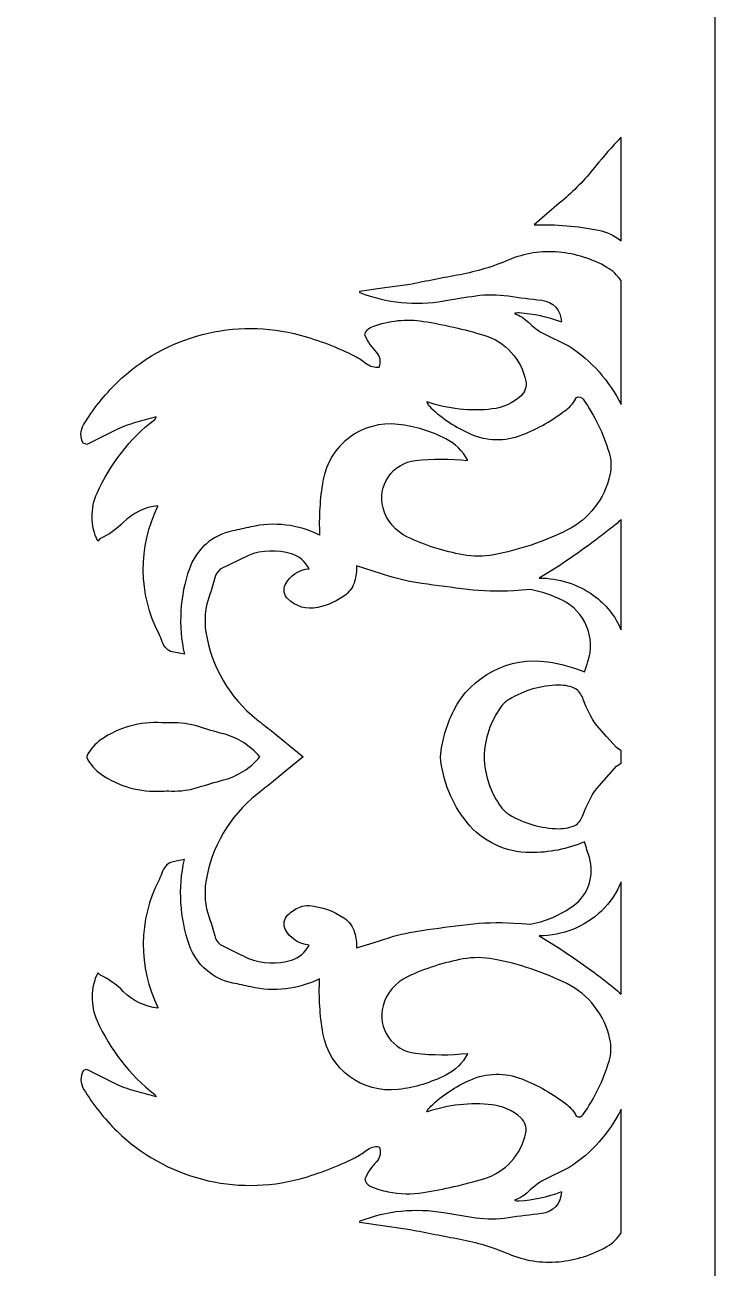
# Model space of a CAD drawing. Header units: centimetres. Extents: x -11.2 to -6.4, y -9 to 9.
# Drawn here: x -8.81 to -6.446, y -1.75 to 2.507 of the extents above; entities that cross this region are included whole.
import ezdxf

# ---------------------------------------------------------------- set-up
doc = ezdxf.new("R2010")
doc.units = ezdxf.units.CM
doc.header["$MEASUREMENT"] = 0
doc.layers.add('layer 1', color=7, linetype='Continuous')

msp = doc.modelspace()

# ---------------------------------------------------------------- linework, layer by layer
at = {"layer": 'layer 1', "color": 250}
for points, knots in [([(-11.17489, 9.00077), (-11.17489, 9.00077), (-6.44602, 9.00077), (-6.44602, 9.00077), (-6.44602, 9.00077), (-6.44602, 9.00077), (-6.44602, -9.00021), (-6.44602, -9.00021), (-6.44602, -9.00021), (-6.44602, -9.00021), (-11.17489, -9.00021), (-11.17489, -9.00021), (-11.17489, -9.00021), (-11.17489, -9.00021), (-11.17489, 9.00077), (-11.17489, 9.00077)], [0, 0, 0, 0, 0.2, 0.2, 0.2, 0.2, 0.4, 0.4, 0.4, 0.4, 0.6, 0.6, 0.6, 0.6, 1, 1, 1, 1]), ([(-6.76842, 2.12296), (-6.76842, 2.12296), (-6.76842, 1.76763), (-6.76842, 1.76763), (-6.76842, 1.76763), (-6.79037, 1.78624), (-6.81687, 1.79902), (-6.84557, 1.80448), (-6.84557, 1.80448), (-6.91801, 1.81827), (-6.99169, 1.8244), (-7.06543, 1.82277), (-7.06543, 1.82277), (-7.06543, 1.82277), (-7.02288, 1.85963), (-7.02288, 1.85963), (-7.02288, 1.85963), (-7.02288, 1.85963), (-6.98034, 1.89649), (-6.98034, 1.89649), (-6.98034, 1.89649), (-6.93789, 1.93071), (-6.89922, 1.96936), (-6.86501, 2.01182), (-6.86501, 2.01182), (-6.83811, 2.0452), (-6.81001, 2.07759), (-6.78075, 2.10892), (-6.78075, 2.10892), (-6.77649, 2.11348), (-6.77239, 2.11817), (-6.76842, 2.12296)], [0, 0, 0, 0, 0.1111111, 0.1111111, 0.1111111, 0.1111111, 0.2222222, 0.2222222, 0.2222222, 0.2222222, 0.3333333, 0.3333333, 0.3333333, 0.3333333, 0.4444444, 0.4444444, 0.4444444, 0.4444444, 0.5555556, 0.5555556, 0.5555556, 0.5555556, 0.6666667, 0.6666667, 0.6666667, 0.6666667, 0.7777778, 0.7777778, 0.7777778, 0.7777778, 1, 1, 1, 1]), ([(-6.76842, 1.63027), (-6.76842, 1.63027), (-6.76842, 1.20696), (-6.76842, 1.20696), (-6.76842, 1.20696), (-6.80832, 1.288), (-6.86957, 1.35724), (-6.94631, 1.40684), (-6.94631, 1.40684), (-6.94631, 1.40684), (-7.03894, 1.45222), (-7.03894, 1.45222), (-7.03894, 1.45222), (-7.05549, 1.46223), (-7.07074, 1.47423), (-7.08435, 1.48795), (-7.08435, 1.48795), (-7.09811, 1.50182), (-7.11494, 1.51224), (-7.13348, 1.51838), (-7.13348, 1.51838), (-7.1282, 1.52026), (-7.1226, 1.52104), (-7.11701, 1.52066), (-7.11701, 1.52066), (-7.06833, 1.51748), (-7.02036, 1.50715), (-6.97467, 1.49003), (-6.97467, 1.49003), (-6.97467, 1.49003), (-6.97372, 1.49003), (-6.97372, 1.49003), (-6.97372, 1.49003), (-6.97372, 1.49003), (-6.97277, 1.49003), (-6.97277, 1.49003), (-6.97277, 1.49003), (-6.97289, 1.52831), (-7.0018, 1.56034), (-7.03988, 1.56427), (-7.03988, 1.56427), (-7.07812, 1.56824), (-7.11627, 1.57311), (-7.15428, 1.57888), (-7.15428, 1.57888), (-7.19115, 1.58449), (-7.22865, 1.58466), (-7.26557, 1.5794), (-7.26557, 1.5794), (-7.3023, 1.57417), (-7.33894, 1.56832), (-7.37548, 1.56187), (-7.37548, 1.56187), (-7.47206, 1.54515), (-7.57141, 1.55496), (-7.66285, 1.59022), (-7.66285, 1.59022), (-7.66285, 1.59022), (-7.6638, 1.59212), (-7.6638, 1.59212), (-7.6638, 1.59212), (-7.6638, 1.59212), (-7.66475, 1.59401), (-7.66475, 1.59401), (-7.66475, 1.59401), (-7.66475, 1.59401), (-7.57778, 1.6063), (-7.57778, 1.6063), (-7.57778, 1.6063), (-7.57778, 1.6063), (-7.49081, 1.61859), (-7.49081, 1.61859), (-7.49081, 1.61859), (-7.4339, 1.62993), (-7.37692, 1.64098), (-7.31988, 1.65176), (-7.31988, 1.65176), (-7.26268, 1.66258), (-7.20683, 1.6795), (-7.15324, 1.70225), (-7.15324, 1.70225), (-7.09923, 1.72518), (-7.04034, 1.73437), (-6.9819, 1.72902), (-6.9819, 1.72902), (-6.92368, 1.7237), (-6.86727, 1.7059), (-6.81652, 1.67686), (-6.81652, 1.67686), (-6.79658, 1.66546), (-6.78017, 1.64935), (-6.76842, 1.63027)], [0, 0, 0, 0, 0.0416667, 0.0416667, 0.0416667, 0.0416667, 0.0833333, 0.0833333, 0.0833333, 0.0833333, 0.125, 0.125, 0.125, 0.125, 0.1666667, 0.1666667, 0.1666667, 0.1666667, 0.2083333, 0.2083333, 0.2083333, 0.2083333, 0.25, 0.25, 0.25, 0.25, 0.2916667, 0.2916667, 0.2916667, 0.2916667, 0.3333333, 0.3333333, 0.3333333, 0.3333333, 0.375, 0.375, 0.375, 0.375, 0.4166667, 0.4166667, 0.4166667, 0.4166667, 0.4583333, 0.4583333, 0.4583333, 0.4583333, 0.5, 0.5, 0.5, 0.5, 0.5416667, 0.5416667, 0.5416667, 0.5416667, 0.5833333, 0.5833333, 0.5833333, 0.5833333, 0.625, 0.625, 0.625, 0.625, 0.6666667, 0.6666667, 0.6666667, 0.6666667, 0.7083333, 0.7083333, 0.7083333, 0.7083333, 0.75, 0.75, 0.75, 0.75, 0.7916667, 0.7916667, 0.7916667, 0.7916667, 0.8333333, 0.8333333, 0.8333333, 0.8333333, 0.875, 0.875, 0.875, 0.875, 0.9166667, 0.9166667, 0.9166667, 0.9166667, 1, 1, 1, 1]), ([(-8.26406, 0.35191), (-8.28572, 0.44924), (-8.27982, 0.55072), (-8.24706, 0.64489), (-8.24706, 0.64489), (-8.22395, 0.7113), (-8.16743, 0.7606), (-8.0985, 0.77453), (-8.0985, 0.77453), (-8.07784, 0.7787), (-8.05725, 0.78315), (-8.03671, 0.78788), (-8.03671, 0.78788), (-7.95729, 0.80618), (-7.87392, 0.79641), (-7.80086, 0.76027), (-7.80086, 0.76027), (-7.80382, 0.82246), (-7.80002, 0.88477), (-7.78955, 0.94614), (-7.78955, 0.94614), (-7.76866, 1.06894), (-7.65489, 1.15377), (-7.5312, 1.13908), (-7.5312, 1.13908), (-7.47435, 1.13228), (-7.41913, 1.11557), (-7.36806, 1.0897), (-7.36806, 1.0897), (-7.33659, 1.07377), (-7.31079, 1.04851), (-7.29418, 1.01739), (-7.29418, 1.01739), (-7.29418, 1.01739), (-7.29418, 1.01644), (-7.29418, 1.01644), (-7.29418, 1.01644), (-7.29418, 1.01644), (-7.29418, 1.01551), (-7.29418, 1.01551), (-7.29418, 1.01551), (-7.35349, 1.02187), (-7.41331, 1.02178), (-7.4726, 1.01527), (-7.4726, 1.01527), (-7.51019, 1.01111), (-7.54409, 0.99072), (-7.56539, 0.95947), (-7.56539, 0.95947), (-7.58668, 0.92822), (-7.59333, 0.88943), (-7.58345, 0.85292), (-7.58345, 0.85292), (-7.57159, 0.80893), (-7.54101, 0.7724), (-7.49978, 0.75301), (-7.49978, 0.75301), (-7.43921, 0.72451), (-7.37519, 0.70408), (-7.30931, 0.69222), (-7.30931, 0.69222), (-7.27456, 0.68597), (-7.23897, 0.68612), (-7.20427, 0.69268), (-7.20427, 0.69268), (-7.11755, 0.70907), (-7.0335, 0.73728), (-6.95444, 0.77653), (-6.95444, 0.77653), (-6.87883, 0.81408), (-6.82438, 0.88386), (-6.8064, 0.96635), (-6.8064, 0.96635), (-6.80092, 0.99153), (-6.80191, 1.01768), (-6.80929, 1.04238), (-6.80929, 1.04238), (-6.82883, 1.1077), (-6.85881, 1.16942), (-6.89809, 1.22515), (-6.89809, 1.22515), (-6.90342, 1.23271), (-6.91348, 1.23521), (-6.92174, 1.23102), (-6.92174, 1.23102), (-6.92918, 1.21515), (-6.9403, 1.20128), (-6.95416, 1.19054), (-6.95416, 1.19054), (-7.00114, 1.1542), (-7.05303, 1.12467), (-7.10828, 1.10285), (-7.10828, 1.10285), (-7.16547, 1.08025), (-7.22941, 1.08168), (-7.28555, 1.10678), (-7.28555, 1.10678), (-7.33484, 1.12881), (-7.3801, 1.15891), (-7.41949, 1.19582), (-7.41949, 1.19582), (-7.42559, 1.20153), (-7.43054, 1.20834), (-7.43409, 1.2159), (-7.43409, 1.2159), (-7.43409, 1.2159), (-7.43314, 1.2159), (-7.43314, 1.2159), (-7.43314, 1.2159), (-7.43314, 1.2159), (-7.43219, 1.2159), (-7.43219, 1.2159), (-7.43219, 1.2159), (-7.3606, 1.19139), (-7.28446, 1.18315), (-7.20929, 1.1918), (-7.20929, 1.1918), (-7.17289, 1.19599), (-7.13872, 1.21145), (-7.11157, 1.23604), (-7.11157, 1.23604), (-7.0973, 1.24896), (-7.09088, 1.26841), (-7.09467, 1.28729), (-7.09467, 1.28729), (-7.10971, 1.36221), (-7.16475, 1.4227), (-7.23796, 1.44461), (-7.23796, 1.44461), (-7.306, 1.46499), (-7.3753, 1.4808), (-7.44543, 1.49193), (-7.44543, 1.49193), (-7.50376, 1.50117), (-7.56346, 1.49513), (-7.61875, 1.47438), (-7.61875, 1.47438), (-7.62572, 1.47176), (-7.63206, 1.46769), (-7.63733, 1.46243), (-7.63733, 1.46243), (-7.64214, 1.45767), (-7.64513, 1.45138), (-7.64583, 1.44465), (-7.64583, 1.44465), (-7.63579, 1.42326), (-7.62234, 1.40364), (-7.60602, 1.38653), (-7.60602, 1.38653), (-7.59289, 1.37278), (-7.58922, 1.3525), (-7.59668, 1.335), (-7.59668, 1.335), (-7.61257, 1.33326), (-7.62853, 1.33786), (-7.64105, 1.34779), (-7.64105, 1.34779), (-7.65315, 1.35737), (-7.66614, 1.36575), (-7.67986, 1.37281), (-7.67986, 1.37281), (-7.73968, 1.40301), (-7.80238, 1.42707), (-7.86703, 1.44465), (-7.86703, 1.44465), (-8.09038, 1.50532), (-8.32898, 1.4436), (-8.49472, 1.28207), (-8.49472, 1.28207), (-8.53879, 1.23906), (-8.57722, 1.19064), (-8.60906, 1.13793), (-8.60906, 1.13793), (-8.62086, 1.11838), (-8.62125, 1.09401), (-8.61005, 1.07411), (-8.61005, 1.07411), (-8.61005, 1.07411), (-8.60437, 1.07222), (-8.60437, 1.07222), (-8.60437, 1.07222), (-8.60437, 1.07222), (-8.59871, 1.07033), (-8.59871, 1.07033), (-8.59871, 1.07033), (-8.59871, 1.07033), (-8.49284, 1.12326), (-8.49284, 1.12326), (-8.49284, 1.12326), (-8.47163, 1.13261), (-8.44974, 1.1403), (-8.42735, 1.14626), (-8.42735, 1.14626), (-8.405, 1.15221), (-8.38271, 1.1584), (-8.36049, 1.16485), (-8.36049, 1.16485), (-8.36049, 1.16485), (-8.36426, 1.1573), (-8.36426, 1.1573), (-8.36426, 1.1573), (-8.3648, 1.15704), (-8.36531, 1.15672), (-8.36579, 1.15634), (-8.36579, 1.15634), (-8.4511, 1.08945), (-8.51882, 1.00283), (-8.56314, 0.90388), (-8.56314, 0.90388), (-8.58664, 0.85141), (-8.58583, 0.7913), (-8.56089, 0.73949), (-8.56089, 0.73949), (-8.56089, 0.73949), (-8.55333, 0.74705), (-8.55333, 0.74705), (-8.55333, 0.74705), (-8.52355, 0.76095), (-8.49646, 0.77999), (-8.47329, 0.80329), (-8.47329, 0.80329), (-8.44148, 0.83529), (-8.39966, 0.85547), (-8.35481, 0.86048), (-8.35481, 0.86048), (-8.35481, 0.86048), (-8.35481, 0.85953), (-8.35481, 0.85953), (-8.35481, 0.85953), (-8.35481, 0.85953), (-8.35481, 0.85858), (-8.35481, 0.85858), (-8.35481, 0.85858), (-8.42302, 0.72026), (-8.42158, 0.55791), (-8.35079, 0.42089), (-8.35079, 0.42089), (-8.34644, 0.41246), (-8.34274, 0.40371), (-8.33974, 0.39472), (-8.33974, 0.39472), (-8.33492, 0.38035), (-8.32475, 0.3684), (-8.31133, 0.36137), (-8.31133, 0.36137), (-8.31133, 0.36137), (-8.26406, 0.35191), (-8.26406, 0.35191), (-8.26406, 0.35191), (-8.26406, 0.35191), (-8.26406, 0.35191), (-8.26406, 0.35191)], [0, 0, 0, 0, 0.015625, 0.015625, 0.015625, 0.015625, 0.03125, 0.03125, 0.03125, 0.03125, 0.046875, 0.046875, 0.046875, 0.046875, 0.0625, 0.0625, 0.0625, 0.0625, 0.078125, 0.078125, 0.078125, 0.078125, 0.09375, 0.09375, 0.09375, 0.09375, 0.109375, 0.109375, 0.109375, 0.109375, 0.125, 0.125, 0.125, 0.125, 0.140625, 0.140625, 0.140625, 0.140625, 0.15625, 0.15625, 0.15625, 0.15625, 0.171875, 0.171875, 0.171875, 0.171875, 0.1875, 0.1875, 0.1875, 0.1875, 0.203125, 0.203125, 0.203125, 0.203125, 0.21875, 0.21875, 0.21875, 0.21875, 0.234375, 0.234375, 0.234375, 0.234375, 0.25, 0.25, 0.25, 0.25, 0.265625, 0.265625, 0.265625, 0.265625, 0.28125, 0.28125, 0.28125, 0.28125, 0.296875, 0.296875, 0.296875, 0.296875, 0.3125, 0.3125, 0.3125, 0.3125, 0.328125, 0.328125, 0.328125, 0.328125, 0.34375, 0.34375, 0.34375, 0.34375, 0.359375, 0.359375, 0.359375, 0.359375, 0.375, 0.375, 0.375, 0.375, 0.390625, 0.390625, 0.390625, 0.390625, 0.40625, 0.40625, 0.40625, 0.40625, 0.421875, 0.421875, 0.421875, 0.421875, 0.4375, 0.4375, 0.4375, 0.4375, 0.453125, 0.453125, 0.453125, 0.453125, 0.46875, 0.46875, 0.46875, 0.46875, 0.484375, 0.484375, 0.484375, 0.484375, 0.5, 0.5, 0.5, 0.5, 0.515625, 0.515625, 0.515625, 0.515625, 0.53125, 0.53125, 0.53125, 0.53125, 0.546875, 0.546875, 0.546875, 0.546875, 0.5625, 0.5625, 0.5625, 0.5625, 0.578125, 0.578125, 0.578125, 0.578125, 0.59375, 0.59375, 0.59375, 0.59375, 0.609375, 0.609375, 0.609375, 0.609375, 0.625, 0.625, 0.625, 0.625, 0.640625, 0.640625, 0.640625, 0.640625, 0.65625, 0.65625, 0.65625, 0.65625, 0.671875, 0.671875, 0.671875, 0.671875, 0.6875, 0.6875, 0.6875, 0.6875, 0.703125, 0.703125, 0.703125, 0.703125, 0.71875, 0.71875, 0.71875, 0.71875, 0.734375, 0.734375, 0.734375, 0.734375, 0.75, 0.75, 0.75, 0.75, 0.765625, 0.765625, 0.765625, 0.765625, 0.78125, 0.78125, 0.78125, 0.78125, 0.796875, 0.796875, 0.796875, 0.796875, 0.8125, 0.8125, 0.8125, 0.8125, 0.828125, 0.828125, 0.828125, 0.828125, 0.84375, 0.84375, 0.84375, 0.84375, 0.859375, 0.859375, 0.859375, 0.859375, 0.875, 0.875, 0.875, 0.875, 0.890625, 0.890625, 0.890625, 0.890625, 0.90625, 0.90625, 0.90625, 0.90625, 0.921875, 0.921875, 0.921875, 0.921875, 0.9375, 0.9375, 0.9375, 0.9375, 0.953125, 0.953125, 0.953125, 0.953125, 0.96875, 0.96875, 0.96875, 0.96875, 1, 1, 1, 1]), ([(-6.76842, 0.81281), (-6.76842, 0.81281), (-6.76842, 0.4351), (-6.76842, 0.4351), (-6.76842, 0.4351), (-6.78761, 0.48188), (-6.81976, 0.5232), (-6.86244, 0.55355), (-6.86244, 0.55355), (-6.91676, 0.59219), (-6.98175, 0.61291), (-7.04841, 0.61282), (-7.04841, 0.61282), (-7.04841, 0.61282), (-6.97845, 0.6563), (-6.97845, 0.6563), (-6.97845, 0.6563), (-6.91189, 0.70046), (-6.84738, 0.74761), (-6.78511, 0.79763), (-6.78511, 0.79763), (-6.77921, 0.80237), (-6.77365, 0.80746), (-6.76842, 0.81281)], [0, 0, 0, 0, 0.1428571, 0.1428571, 0.1428571, 0.1428571, 0.2857143, 0.2857143, 0.2857143, 0.2857143, 0.4285714, 0.4285714, 0.4285714, 0.4285714, 0.5714286, 0.5714286, 0.5714286, 0.5714286, 0.7142857, 0.7142857, 0.7142857, 0.7142857, 1, 1, 1, 1]), ([(-7.38682, 0.00028), (-7.37972, -0.0816), (-7.34832, -0.15942), (-7.29659, -0.22327), (-7.29659, -0.22327), (-7.24341, -0.28888), (-7.16368, -0.32715), (-7.07923, -0.32753), (-7.07923, -0.32753), (-7.01544, -0.32783), (-6.95227, -0.31536), (-6.89337, -0.29087), (-6.89337, -0.29087), (-6.8877, -0.30861), (-6.88215, -0.32641), (-6.87672, -0.34424), (-6.87672, -0.34424), (-6.85797, -0.40569), (-6.88048, -0.47231), (-6.93261, -0.50988), (-6.93261, -0.50988), (-6.97611, -0.5412), (-7.02599, -0.56261), (-7.07865, -0.57257), (-7.07865, -0.57257), (-7.07865, -0.57257), (-7.10796, -0.57067), (-7.10796, -0.57067), (-7.10796, -0.57067), (-7.10796, -0.57067), (-7.13726, -0.56879), (-7.13726, -0.56879), (-7.13726, -0.56879), (-7.18976, -0.56545), (-7.24244, -0.56695), (-7.29466, -0.57328), (-7.29466, -0.57328), (-7.34677, -0.57959), (-7.39881, -0.58645), (-7.45077, -0.59386), (-7.45077, -0.59386), (-7.48798, -0.59916), (-7.52474, -0.60721), (-7.56075, -0.61794), (-7.56075, -0.61794), (-7.56075, -0.61794), (-7.61748, -0.6359), (-7.61748, -0.6359), (-7.61748, -0.6359), (-7.61748, -0.6359), (-7.6742, -0.65386), (-7.6742, -0.65386), (-7.6742, -0.65386), (-7.6739, -0.63599), (-7.67616, -0.61816), (-7.68091, -0.60093), (-7.68091, -0.60093), (-7.68659, -0.58029), (-7.69958, -0.56242), (-7.71749, -0.55066), (-7.71749, -0.55066), (-7.75296, -0.52734), (-7.79358, -0.51307), (-7.83584, -0.50909), (-7.83584, -0.50909), (-7.84711, -0.50802), (-7.85845, -0.5097), (-7.86893, -0.51395), (-7.86893, -0.51395), (-7.88425, -0.52018), (-7.89821, -0.52931), (-7.91005, -0.54085), (-7.91005, -0.54085), (-7.92301, -0.5535), (-7.92635, -0.57305), (-7.91829, -0.58927), (-7.91829, -0.58927), (-7.90268, -0.6207), (-7.87176, -0.64163), (-7.83679, -0.64441), (-7.83679, -0.64441), (-7.84906, -0.66888), (-7.87085, -0.68726), (-7.89703, -0.69525), (-7.89703, -0.69525), (-7.94548, -0.71001), (-7.99752, -0.70808), (-8.04476, -0.68978), (-8.04476, -0.68978), (-8.04476, -0.68978), (-8.09297, -0.66614), (-8.09297, -0.66614), (-8.09297, -0.66614), (-8.09297, -0.66614), (-8.14118, -0.64251), (-8.14118, -0.64251), (-8.14118, -0.64251), (-8.15062, -0.63495), (-8.15732, -0.62451), (-8.16026, -0.61277), (-8.16026, -0.61277), (-8.16564, -0.59137), (-8.17198, -0.57021), (-8.17928, -0.54938), (-8.17928, -0.54938), (-8.19304, -0.51014), (-8.19683, -0.46806), (-8.19033, -0.42699), (-8.19033, -0.42699), (-8.17168, -0.30918), (-8.1095, -0.20259), (-8.01618, -0.12832), (-8.01618, -0.12832), (-7.99935, -0.11492), (-7.98241, -0.10168), (-7.96535, -0.08858), (-7.96535, -0.08858), (-7.96535, -0.08858), (-7.91146, -0.04416), (-7.91146, -0.04416), (-7.91146, -0.04416), (-7.91146, -0.04416), (-7.85758, 0.00028), (-7.85758, 0.00028), (-7.85758, 0.00028), (-7.85758, 0.00028), (-7.96535, 0.08913), (-7.96535, 0.08913), (-7.96535, 0.08913), (-7.98241, 0.10222), (-7.99935, 0.11547), (-8.01618, 0.12886), (-8.01618, 0.12886), (-8.10951, 0.20312), (-8.17166, 0.30973), (-8.19033, 0.42754), (-8.19033, 0.42754), (-8.19684, 0.46862), (-8.19304, 0.51068), (-8.17928, 0.54992), (-8.17928, 0.54992), (-8.17198, 0.57076), (-8.16564, 0.59192), (-8.16026, 0.61334), (-8.16026, 0.61334), (-8.15732, 0.62506), (-8.15062, 0.63551), (-8.14118, 0.64307), (-8.14118, 0.64307), (-8.14118, 0.64307), (-8.04476, 0.69032), (-8.04476, 0.69032), (-8.04476, 0.69032), (-7.99752, 0.70863), (-7.94548, 0.71056), (-7.89704, 0.69579), (-7.89704, 0.69579), (-7.87085, 0.68782), (-7.84906, 0.66943), (-7.83679, 0.64495), (-7.83679, 0.64495), (-7.87176, 0.64215), (-7.90269, 0.62125), (-7.91829, 0.58983), (-7.91829, 0.58983), (-7.92635, 0.57359), (-7.92302, 0.55404), (-7.91005, 0.54139), (-7.91005, 0.54139), (-7.8829, 0.51494), (-7.84436, 0.5038), (-7.80729, 0.5117), (-7.80729, 0.5117), (-7.77197, 0.51923), (-7.73885, 0.53474), (-7.71044, 0.55706), (-7.71044, 0.55706), (-7.69611, 0.56833), (-7.68575, 0.58389), (-7.68091, 0.60149), (-7.68091, 0.60149), (-7.67616, 0.61872), (-7.6739, 0.63653), (-7.6742, 0.6544), (-7.6742, 0.6544), (-7.6742, 0.6544), (-7.61748, 0.63644), (-7.61748, 0.63644), (-7.61748, 0.63644), (-7.61748, 0.63644), (-7.56075, 0.61849), (-7.56075, 0.61849), (-7.56075, 0.61849), (-7.52473, 0.60776), (-7.48798, 0.59971), (-7.45077, 0.59441), (-7.45077, 0.59441), (-7.39881, 0.587), (-7.34677, 0.58014), (-7.29466, 0.57383), (-7.29466, 0.57383), (-7.24244, 0.5675), (-7.18976, 0.566), (-7.13726, 0.56933), (-7.13726, 0.56933), (-7.13726, 0.56933), (-7.10796, 0.57122), (-7.10796, 0.57122), (-7.10796, 0.57122), (-7.10796, 0.57122), (-7.07865, 0.57311), (-7.07865, 0.57311), (-7.07865, 0.57311), (-7.04083, 0.56596), (-7.00414, 0.55376), (-6.96957, 0.53684), (-6.96957, 0.53684), (-6.89184, 0.49886), (-6.85432, 0.40903), (-6.88174, 0.32698), (-6.88174, 0.32698), (-6.8857, 0.31516), (-6.88957, 0.30331), (-6.89337, 0.29143), (-6.89337, 0.29143), (-6.93371, 0.3082), (-6.97598, 0.31986), (-7.01922, 0.32613), (-7.01922, 0.32613), (-7.15139, 0.34527), (-7.28095, 0.27818), (-7.34143, 0.15911), (-7.34143, 0.15911), (-7.36662, 0.10956), (-7.38202, 0.05565), (-7.38682, 0.00028), (-7.38682, 0.00028), (-7.38682, 0.00028), (-7.38682, 0.00028), (-7.38682, 0.00028)], [0, 0, 0, 0, 0.0163934, 0.0163934, 0.0163934, 0.0163934, 0.0327869, 0.0327869, 0.0327869, 0.0327869, 0.0491803, 0.0491803, 0.0491803, 0.0491803, 0.0655738, 0.0655738, 0.0655738, 0.0655738, 0.0819672, 0.0819672, 0.0819672, 0.0819672, 0.0983607, 0.0983607, 0.0983607, 0.0983607, 0.1147541, 0.1147541, 0.1147541, 0.1147541, 0.1311475, 0.1311475, 0.1311475, 0.1311475, 0.147541, 0.147541, 0.147541, 0.147541, 0.1639344, 0.1639344, 0.1639344, 0.1639344, 0.1803279, 0.1803279, 0.1803279, 0.1803279, 0.1967213, 0.1967213, 0.1967213, 0.1967213, 0.2131148, 0.2131148, 0.2131148, 0.2131148, 0.2295082, 0.2295082, 0.2295082, 0.2295082, 0.2459016, 0.2459016, 0.2459016, 0.2459016, 0.2622951, 0.2622951, 0.2622951, 0.2622951, 0.2786885, 0.2786885, 0.2786885, 0.2786885, 0.295082, 0.295082, 0.295082, 0.295082, 0.3114754, 0.3114754, 0.3114754, 0.3114754, 0.3278689, 0.3278689, 0.3278689, 0.3278689, 0.3442623, 0.3442623, 0.3442623, 0.3442623, 0.3606557, 0.3606557, 0.3606557, 0.3606557, 0.3770492, 0.3770492, 0.3770492, 0.3770492, 0.3934426, 0.3934426, 0.3934426, 0.3934426, 0.4098361, 0.4098361, 0.4098361, 0.4098361, 0.4262295, 0.4262295, 0.4262295, 0.4262295, 0.442623, 0.442623, 0.442623, 0.442623, 0.4590164, 0.4590164, 0.4590164, 0.4590164, 0.4754098, 0.4754098, 0.4754098, 0.4754098, 0.4918033, 0.4918033, 0.4918033, 0.4918033, 0.5081967, 0.5081967, 0.5081967, 0.5081967, 0.5245902, 0.5245902, 0.5245902, 0.5245902, 0.5409836, 0.5409836, 0.5409836, 0.5409836, 0.557377, 0.557377, 0.557377, 0.557377, 0.5737705, 0.5737705, 0.5737705, 0.5737705, 0.5901639, 0.5901639, 0.5901639, 0.5901639, 0.6065574, 0.6065574, 0.6065574, 0.6065574, 0.6229508, 0.6229508, 0.6229508, 0.6229508, 0.6393443, 0.6393443, 0.6393443, 0.6393443, 0.6557377, 0.6557377, 0.6557377, 0.6557377, 0.6721311, 0.6721311, 0.6721311, 0.6721311, 0.6885246, 0.6885246, 0.6885246, 0.6885246, 0.704918, 0.704918, 0.704918, 0.704918, 0.7213115, 0.7213115, 0.7213115, 0.7213115, 0.7377049, 0.7377049, 0.7377049, 0.7377049, 0.7540984, 0.7540984, 0.7540984, 0.7540984, 0.7704918, 0.7704918, 0.7704918, 0.7704918, 0.7868852, 0.7868852, 0.7868852, 0.7868852, 0.8032787, 0.8032787, 0.8032787, 0.8032787, 0.8196721, 0.8196721, 0.8196721, 0.8196721, 0.8360656, 0.8360656, 0.8360656, 0.8360656, 0.852459, 0.852459, 0.852459, 0.852459, 0.8688525, 0.8688525, 0.8688525, 0.8688525, 0.8852459, 0.8852459, 0.8852459, 0.8852459, 0.9016393, 0.9016393, 0.9016393, 0.9016393, 0.9180328, 0.9180328, 0.9180328, 0.9180328, 0.9344262, 0.9344262, 0.9344262, 0.9344262, 0.9508197, 0.9508197, 0.9508197, 0.9508197, 0.9672131, 0.9672131, 0.9672131, 0.9672131, 1, 1, 1, 1]), ([(-6.76842, 0.0211), (-6.76842, 0.0211), (-6.76842, -0.02055), (-6.76842, -0.02055), (-6.76842, -0.02055), (-6.76842, -0.02055), (-6.78372, -0.03187), (-6.78372, -0.03187), (-6.78372, -0.03187), (-6.78372, -0.03187), (-6.85178, -0.10749), (-6.85178, -0.10749), (-6.85178, -0.10749), (-6.87138, -0.1351), (-6.88692, -0.16537), (-6.89795, -0.19739), (-6.89795, -0.19739), (-6.90261, -0.21093), (-6.91083, -0.22297), (-6.92174, -0.23225), (-6.92174, -0.23225), (-6.94051, -0.24128), (-6.96112, -0.24582), (-6.98196, -0.24552), (-6.98196, -0.24552), (-7.04188, -0.24466), (-7.10053, -0.22786), (-7.15183, -0.19687), (-7.15183, -0.19687), (-7.16246, -0.19044), (-7.17171, -0.18196), (-7.17903, -0.17193), (-7.17903, -0.17193), (-7.2156, -0.12183), (-7.23598, -0.06173), (-7.23745, 0.00028), (-7.23745, 0.00028), (-7.23598, 0.06227), (-7.21559, 0.12238), (-7.17903, 0.17248), (-7.17903, 0.17248), (-7.17171, 0.18251), (-7.16246, 0.191), (-7.15183, 0.19742), (-7.15183, 0.19742), (-7.10052, 0.22842), (-7.04185, 0.2452), (-6.98193, 0.24606), (-6.98193, 0.24606), (-6.96111, 0.24636), (-6.9405, 0.24182), (-6.92174, 0.23282), (-6.92174, 0.23282), (-6.91075, 0.22346), (-6.90248, 0.21133), (-6.89779, 0.19769), (-6.89779, 0.19769), (-6.88681, 0.16577), (-6.87132, 0.13558), (-6.85178, 0.10803), (-6.85178, 0.10803), (-6.85178, 0.10803), (-6.81775, 0.07023), (-6.81775, 0.07023), (-6.81775, 0.07023), (-6.81775, 0.07023), (-6.78372, 0.03242), (-6.78372, 0.03242), (-6.78372, 0.03242), (-6.78372, 0.03242), (-6.76842, 0.0211), (-6.76842, 0.0211)], [0, 0, 0, 0, 0.0526316, 0.0526316, 0.0526316, 0.0526316, 0.1052632, 0.1052632, 0.1052632, 0.1052632, 0.1578947, 0.1578947, 0.1578947, 0.1578947, 0.2105263, 0.2105263, 0.2105263, 0.2105263, 0.2631579, 0.2631579, 0.2631579, 0.2631579, 0.3157895, 0.3157895, 0.3157895, 0.3157895, 0.3684211, 0.3684211, 0.3684211, 0.3684211, 0.4210526, 0.4210526, 0.4210526, 0.4210526, 0.4736842, 0.4736842, 0.4736842, 0.4736842, 0.5263158, 0.5263158, 0.5263158, 0.5263158, 0.5789474, 0.5789474, 0.5789474, 0.5789474, 0.6315789, 0.6315789, 0.6315789, 0.6315789, 0.6842105, 0.6842105, 0.6842105, 0.6842105, 0.7368421, 0.7368421, 0.7368421, 0.7368421, 0.7894737, 0.7894737, 0.7894737, 0.7894737, 0.8421053, 0.8421053, 0.8421053, 0.8421053, 0.8947368, 0.8947368, 0.8947368, 0.8947368, 1, 1, 1, 1]), ([(-8.00506, 0.00028), (-8.03779, -0.03812), (-8.08147, -0.06563), (-8.13022, -0.07859), (-8.13022, -0.07859), (-8.1591, -0.08627), (-8.18778, -0.09465), (-8.21623, -0.10375), (-8.21623, -0.10375), (-8.24602, -0.11328), (-8.27723, -0.11761), (-8.30847, -0.11655), (-8.30847, -0.11655), (-8.31956, -0.11619), (-8.33067, -0.11633), (-8.34175, -0.117), (-8.34175, -0.117), (-8.41546, -0.12147), (-8.48858, -0.1011), (-8.54938, -0.05919), (-8.54938, -0.05919), (-8.57054, -0.0446), (-8.58754, -0.02476), (-8.59871, -0.00161), (-8.59871, -0.00161), (-8.59871, -0.00161), (-8.59871, -0.00067), (-8.59871, -0.00067), (-8.59871, -0.00067), (-8.59871, -0.00067), (-8.59871, 0.00028), (-8.59871, 0.00028), (-8.59871, 0.00028), (-8.59871, 0.00028), (-8.59871, 0.00123), (-8.59871, 0.00123), (-8.59871, 0.00123), (-8.59871, 0.00123), (-8.59871, 0.00217), (-8.59871, 0.00217), (-8.59871, 0.00217), (-8.58754, 0.02532), (-8.57054, 0.04516), (-8.54938, 0.05974), (-8.54938, 0.05974), (-8.48858, 0.10166), (-8.41546, 0.122), (-8.34174, 0.11755), (-8.34174, 0.11755), (-8.33067, 0.11688), (-8.31956, 0.11673), (-8.30847, 0.11711), (-8.30847, 0.11711), (-8.27723, 0.11815), (-8.24602, 0.11382), (-8.21623, 0.1043), (-8.21623, 0.1043), (-8.18778, 0.0952), (-8.1591, 0.08681), (-8.13022, 0.07914), (-8.13022, 0.07914), (-8.08147, 0.06618), (-8.03779, 0.03866), (-8.00506, 0.00028)], [0, 0, 0, 0, 0.0588235, 0.0588235, 0.0588235, 0.0588235, 0.1176471, 0.1176471, 0.1176471, 0.1176471, 0.1764706, 0.1764706, 0.1764706, 0.1764706, 0.2352941, 0.2352941, 0.2352941, 0.2352941, 0.2941176, 0.2941176, 0.2941176, 0.2941176, 0.3529412, 0.3529412, 0.3529412, 0.3529412, 0.4117647, 0.4117647, 0.4117647, 0.4117647, 0.4705882, 0.4705882, 0.4705882, 0.4705882, 0.5294118, 0.5294118, 0.5294118, 0.5294118, 0.5882353, 0.5882353, 0.5882353, 0.5882353, 0.6470588, 0.6470588, 0.6470588, 0.6470588, 0.7058824, 0.7058824, 0.7058824, 0.7058824, 0.7647059, 0.7647059, 0.7647059, 0.7647059, 0.8235294, 0.8235294, 0.8235294, 0.8235294, 0.8823529, 0.8823529, 0.8823529, 0.8823529, 1, 1, 1, 1]), ([(-8.26406, -0.35137), (-8.28583, -0.44923), (-8.27967, -0.55118), (-8.24626, -0.6457), (-8.24626, -0.6457), (-8.22298, -0.7115), (-8.16692, -0.7602), (-8.0985, -0.77398), (-8.0985, -0.77398), (-8.07784, -0.77814), (-8.05723, -0.78259), (-8.03669, -0.78733), (-8.03669, -0.78733), (-7.95723, -0.80564), (-7.87394, -0.7959), (-7.80086, -0.75971), (-7.80086, -0.75971), (-7.80381, -0.8219), (-7.80002, -0.88422), (-7.78955, -0.94558), (-7.78955, -0.94558), (-7.7685, -1.06851), (-7.65503, -1.15338), (-7.5312, -1.13852), (-7.5312, -1.13852), (-7.47434, -1.13173), (-7.41913, -1.11502), (-7.36806, -1.08915), (-7.36806, -1.08915), (-7.33658, -1.07321), (-7.3108, -1.04798), (-7.29418, -1.01684), (-7.29418, -1.01684), (-7.29418, -1.01684), (-7.29418, -1.0159), (-7.29418, -1.0159), (-7.29418, -1.0159), (-7.29418, -1.0159), (-7.29418, -1.01495), (-7.29418, -1.01495), (-7.29418, -1.01495), (-7.35349, -1.02131), (-7.41331, -1.02123), (-7.4726, -1.01472), (-7.4726, -1.01472), (-7.51014, -1.01062), (-7.54402, -0.99033), (-7.56535, -0.95916), (-7.56535, -0.95916), (-7.58667, -0.92799), (-7.59325, -0.88885), (-7.58345, -0.85237), (-7.58345, -0.85237), (-7.57161, -0.8084), (-7.54098, -0.77184), (-7.49978, -0.75246), (-7.49978, -0.75246), (-7.43922, -0.72396), (-7.37518, -0.70352), (-7.30931, -0.69166), (-7.30931, -0.69166), (-7.27469, -0.68543), (-7.23921, -0.68558), (-7.20464, -0.69209), (-7.20464, -0.69209), (-7.11779, -0.70845), (-7.03359, -0.73668), (-6.95443, -0.77598), (-6.95443, -0.77598), (-6.87886, -0.81349), (-6.82439, -0.88337), (-6.8064, -0.9658), (-6.8064, -0.9658), (-6.80092, -0.99091), (-6.80191, -1.017), (-6.80926, -1.04163), (-6.80926, -1.04163), (-6.82877, -1.10702), (-6.85878, -1.16882), (-6.89809, -1.2246), (-6.89809, -1.2246), (-6.9034, -1.23216), (-6.91349, -1.23466), (-6.92174, -1.23048), (-6.92174, -1.23048), (-6.92918, -1.21459), (-6.94029, -1.20072), (-6.95416, -1.18999), (-6.95416, -1.18999), (-7.00114, -1.15364), (-7.05301, -1.12412), (-7.10828, -1.10229), (-7.10828, -1.10229), (-7.16551, -1.07969), (-7.22939, -1.0811), (-7.28555, -1.10623), (-7.28555, -1.10623), (-7.33484, -1.12828), (-7.3801, -1.15837), (-7.4195, -1.19528), (-7.4195, -1.19528), (-7.4256, -1.20099), (-7.43054, -1.20779), (-7.43409, -1.21535), (-7.43409, -1.21535), (-7.43409, -1.21535), (-7.43314, -1.21535), (-7.43314, -1.21535), (-7.43314, -1.21535), (-7.43314, -1.21535), (-7.43219, -1.21535), (-7.43219, -1.21535), (-7.43219, -1.21535), (-7.36062, -1.19084), (-7.28445, -1.18261), (-7.20929, -1.19125), (-7.20929, -1.19125), (-7.17291, -1.19543), (-7.13872, -1.21091), (-7.11157, -1.23549), (-7.11157, -1.23549), (-7.0973, -1.2484), (-7.09089, -1.26788), (-7.09467, -1.28674), (-7.09467, -1.28674), (-7.10966, -1.36161), (-7.16483, -1.42213), (-7.23796, -1.44406), (-7.23796, -1.44406), (-7.30598, -1.46444), (-7.3753, -1.48025), (-7.44543, -1.49137), (-7.44543, -1.49137), (-7.48553, -1.49773), (-7.52645, -1.49693), (-7.56626, -1.489), (-7.56626, -1.489), (-7.58736, -1.4848), (-7.60792, -1.47822), (-7.62754, -1.4694), (-7.62754, -1.4694), (-7.63771, -1.46483), (-7.64468, -1.45519), (-7.64583, -1.4441), (-7.64583, -1.4441), (-7.63579, -1.42272), (-7.62234, -1.40308), (-7.60602, -1.38599), (-7.60602, -1.38599), (-7.59289, -1.37221), (-7.58921, -1.35196), (-7.59668, -1.33446), (-7.59668, -1.33446), (-7.61258, -1.33271), (-7.62853, -1.3373), (-7.64105, -1.34723), (-7.64105, -1.34723), (-7.65314, -1.35683), (-7.66614, -1.36521), (-7.67986, -1.37227), (-7.67986, -1.37227), (-7.73967, -1.40245), (-7.80239, -1.42653), (-7.86703, -1.4441), (-7.86703, -1.4441), (-8.0902, -1.50482), (-8.32903, -1.44287), (-8.49472, -1.28151), (-8.49472, -1.28151), (-8.53879, -1.23852), (-8.57722, -1.19007), (-8.60906, -1.13737), (-8.60906, -1.13737), (-8.62086, -1.11784), (-8.62123, -1.09345), (-8.61005, -1.07355), (-8.61005, -1.07355), (-8.61005, -1.07355), (-8.60437, -1.07166), (-8.60437, -1.07166), (-8.60437, -1.07166), (-8.60437, -1.07166), (-8.59871, -1.06977), (-8.59871, -1.06977), (-8.59871, -1.06977), (-8.59871, -1.06977), (-8.49284, -1.12271), (-8.49284, -1.12271), (-8.49284, -1.12271), (-8.47163, -1.13207), (-8.44974, -1.13976), (-8.42736, -1.14571), (-8.42736, -1.14571), (-8.405, -1.15165), (-8.38271, -1.15786), (-8.36049, -1.1643), (-8.36049, -1.1643), (-8.36049, -1.1643), (-8.36426, -1.15674), (-8.36426, -1.15674), (-8.36426, -1.15674), (-8.3648, -1.15648), (-8.36531, -1.15616), (-8.36579, -1.15579), (-8.36579, -1.15579), (-8.45108, -1.08892), (-8.51883, -1.00223), (-8.56314, -0.90332), (-8.56314, -0.90332), (-8.58664, -0.85089), (-8.5858, -0.79071), (-8.56089, -0.73893), (-8.56089, -0.73893), (-8.56089, -0.73893), (-8.55333, -0.74649), (-8.55333, -0.74649), (-8.55333, -0.74649), (-8.52355, -0.76039), (-8.49646, -0.77943), (-8.47329, -0.80273), (-8.47329, -0.80273), (-8.44146, -0.83475), (-8.39968, -0.85491), (-8.35481, -0.85992), (-8.35481, -0.85992), (-8.35481, -0.85992), (-8.35481, -0.85898), (-8.35481, -0.85898), (-8.35481, -0.85898), (-8.35481, -0.85898), (-8.35481, -0.85804), (-8.35481, -0.85804), (-8.35481, -0.85804), (-8.42302, -0.71983), (-8.42148, -0.55731), (-8.35081, -0.42036), (-8.35081, -0.42036), (-8.34644, -0.41193), (-8.34275, -0.40317), (-8.33974, -0.39417), (-8.33974, -0.39417), (-8.33492, -0.37981), (-8.32474, -0.36786), (-8.31133, -0.36082), (-8.31133, -0.36082), (-8.31133, -0.36082), (-8.2877, -0.3561), (-8.2877, -0.3561), (-8.2877, -0.3561), (-8.2877, -0.3561), (-8.26406, -0.35137), (-8.26406, -0.35137)], [0, 0, 0, 0, 0.015625, 0.015625, 0.015625, 0.015625, 0.03125, 0.03125, 0.03125, 0.03125, 0.046875, 0.046875, 0.046875, 0.046875, 0.0625, 0.0625, 0.0625, 0.0625, 0.078125, 0.078125, 0.078125, 0.078125, 0.09375, 0.09375, 0.09375, 0.09375, 0.109375, 0.109375, 0.109375, 0.109375, 0.125, 0.125, 0.125, 0.125, 0.140625, 0.140625, 0.140625, 0.140625, 0.15625, 0.15625, 0.15625, 0.15625, 0.171875, 0.171875, 0.171875, 0.171875, 0.1875, 0.1875, 0.1875, 0.1875, 0.203125, 0.203125, 0.203125, 0.203125, 0.21875, 0.21875, 0.21875, 0.21875, 0.234375, 0.234375, 0.234375, 0.234375, 0.25, 0.25, 0.25, 0.25, 0.265625, 0.265625, 0.265625, 0.265625, 0.28125, 0.28125, 0.28125, 0.28125, 0.296875, 0.296875, 0.296875, 0.296875, 0.3125, 0.3125, 0.3125, 0.3125, 0.328125, 0.328125, 0.328125, 0.328125, 0.34375, 0.34375, 0.34375, 0.34375, 0.359375, 0.359375, 0.359375, 0.359375, 0.375, 0.375, 0.375, 0.375, 0.390625, 0.390625, 0.390625, 0.390625, 0.40625, 0.40625, 0.40625, 0.40625, 0.421875, 0.421875, 0.421875, 0.421875, 0.4375, 0.4375, 0.4375, 0.4375, 0.453125, 0.453125, 0.453125, 0.453125, 0.46875, 0.46875, 0.46875, 0.46875, 0.484375, 0.484375, 0.484375, 0.484375, 0.5, 0.5, 0.5, 0.5, 0.515625, 0.515625, 0.515625, 0.515625, 0.53125, 0.53125, 0.53125, 0.53125, 0.546875, 0.546875, 0.546875, 0.546875, 0.5625, 0.5625, 0.5625, 0.5625, 0.578125, 0.578125, 0.578125, 0.578125, 0.59375, 0.59375, 0.59375, 0.59375, 0.609375, 0.609375, 0.609375, 0.609375, 0.625, 0.625, 0.625, 0.625, 0.640625, 0.640625, 0.640625, 0.640625, 0.65625, 0.65625, 0.65625, 0.65625, 0.671875, 0.671875, 0.671875, 0.671875, 0.6875, 0.6875, 0.6875, 0.6875, 0.703125, 0.703125, 0.703125, 0.703125, 0.71875, 0.71875, 0.71875, 0.71875, 0.734375, 0.734375, 0.734375, 0.734375, 0.75, 0.75, 0.75, 0.75, 0.765625, 0.765625, 0.765625, 0.765625, 0.78125, 0.78125, 0.78125, 0.78125, 0.796875, 0.796875, 0.796875, 0.796875, 0.8125, 0.8125, 0.8125, 0.8125, 0.828125, 0.828125, 0.828125, 0.828125, 0.84375, 0.84375, 0.84375, 0.84375, 0.859375, 0.859375, 0.859375, 0.859375, 0.875, 0.875, 0.875, 0.875, 0.890625, 0.890625, 0.890625, 0.890625, 0.90625, 0.90625, 0.90625, 0.90625, 0.921875, 0.921875, 0.921875, 0.921875, 0.9375, 0.9375, 0.9375, 0.9375, 0.953125, 0.953125, 0.953125, 0.953125, 0.96875, 0.96875, 0.96875, 0.96875, 1, 1, 1, 1]), ([(-6.76842, -0.42783), (-6.76842, -0.42783), (-6.76842, -0.81275), (-6.76842, -0.81275), (-6.76842, -0.81275), (-6.77617, -0.80426), (-6.78464, -0.79637), (-6.79382, -0.78916), (-6.79382, -0.78916), (-6.85357, -0.74225), (-6.91516, -0.69775), (-6.97845, -0.65575), (-6.97845, -0.65575), (-6.97845, -0.65575), (-7.01343, -0.63401), (-7.01343, -0.63401), (-7.01343, -0.63401), (-7.01343, -0.63401), (-7.04841, -0.61226), (-7.04841, -0.61226), (-7.04841, -0.61226), (-6.96921, -0.61236), (-6.89305, -0.58206), (-6.8356, -0.52756), (-6.8356, -0.52756), (-6.80582, -0.49931), (-6.78307, -0.46517), (-6.76842, -0.42783)], [0, 0, 0, 0, 0.125, 0.125, 0.125, 0.125, 0.25, 0.25, 0.25, 0.25, 0.375, 0.375, 0.375, 0.375, 0.5, 0.5, 0.5, 0.5, 0.625, 0.625, 0.625, 0.625, 0.75, 0.75, 0.75, 0.75, 1, 1, 1, 1]), ([(-6.76842, -1.20638), (-6.76842, -1.20638), (-6.76842, -1.62969), (-6.76842, -1.62969), (-6.76842, -1.62969), (-6.78016, -1.64876), (-6.79659, -1.6649), (-6.81652, -1.67631), (-6.81652, -1.67631), (-6.86726, -1.70534), (-6.92368, -1.72314), (-6.9819, -1.72847), (-6.9819, -1.72847), (-7.04034, -1.73382), (-7.09923, -1.72462), (-7.15324, -1.7017), (-7.15324, -1.7017), (-7.20683, -1.67896), (-7.26268, -1.66203), (-7.31988, -1.65122), (-7.31988, -1.65122), (-7.37692, -1.64044), (-7.4339, -1.62937), (-7.49081, -1.61803), (-7.49081, -1.61803), (-7.49081, -1.61803), (-7.57778, -1.60575), (-7.57778, -1.60575), (-7.57778, -1.60575), (-7.57778, -1.60575), (-7.66475, -1.59347), (-7.66475, -1.59347), (-7.66475, -1.59347), (-7.66475, -1.59347), (-7.6638, -1.59157), (-7.6638, -1.59157), (-7.6638, -1.59157), (-7.6638, -1.59157), (-7.66285, -1.58968), (-7.66285, -1.58968), (-7.66285, -1.58968), (-7.57141, -1.55441), (-7.47206, -1.54461), (-7.37548, -1.56132), (-7.37548, -1.56132), (-7.33894, -1.56777), (-7.3023, -1.57362), (-7.26557, -1.57886), (-7.26557, -1.57886), (-7.22865, -1.58412), (-7.19115, -1.58394), (-7.15428, -1.57833), (-7.15428, -1.57833), (-7.11627, -1.57255), (-7.07813, -1.56768), (-7.03988, -1.56371), (-7.03988, -1.56371), (-7.0018, -1.55975), (-6.97285, -1.52777), (-6.97277, -1.48948), (-6.97277, -1.48948), (-6.97277, -1.48948), (-6.97372, -1.48948), (-6.97372, -1.48948), (-6.97372, -1.48948), (-6.97372, -1.48948), (-6.97467, -1.48948), (-6.97467, -1.48948), (-6.97467, -1.48948), (-7.02038, -1.50659), (-7.06837, -1.51692), (-7.11709, -1.52011), (-7.11709, -1.52011), (-7.12264, -1.52048), (-7.12823, -1.51971), (-7.13348, -1.51784), (-7.13348, -1.51784), (-7.11494, -1.5117), (-7.09811, -1.50127), (-7.08435, -1.48741), (-7.08435, -1.48741), (-7.07074, -1.47369), (-7.05549, -1.46168), (-7.03894, -1.45167), (-7.03894, -1.45167), (-7.03894, -1.45167), (-6.94631, -1.40629), (-6.94631, -1.40629), (-6.94631, -1.40629), (-6.86958, -1.35669), (-6.80832, -1.28743), (-6.76842, -1.20638)], [0, 0, 0, 0, 0.0416667, 0.0416667, 0.0416667, 0.0416667, 0.0833333, 0.0833333, 0.0833333, 0.0833333, 0.125, 0.125, 0.125, 0.125, 0.1666667, 0.1666667, 0.1666667, 0.1666667, 0.2083333, 0.2083333, 0.2083333, 0.2083333, 0.25, 0.25, 0.25, 0.25, 0.2916667, 0.2916667, 0.2916667, 0.2916667, 0.3333333, 0.3333333, 0.3333333, 0.3333333, 0.375, 0.375, 0.375, 0.375, 0.4166667, 0.4166667, 0.4166667, 0.4166667, 0.4583333, 0.4583333, 0.4583333, 0.4583333, 0.5, 0.5, 0.5, 0.5, 0.5416667, 0.5416667, 0.5416667, 0.5416667, 0.5833333, 0.5833333, 0.5833333, 0.5833333, 0.625, 0.625, 0.625, 0.625, 0.6666667, 0.6666667, 0.6666667, 0.6666667, 0.7083333, 0.7083333, 0.7083333, 0.7083333, 0.75, 0.75, 0.75, 0.75, 0.7916667, 0.7916667, 0.7916667, 0.7916667, 0.8333333, 0.8333333, 0.8333333, 0.8333333, 0.875, 0.875, 0.875, 0.875, 0.9166667, 0.9166667, 0.9166667, 0.9166667, 1, 1, 1, 1])]:
    msp.add_open_spline(points, degree=3, knots=knots, dxfattribs=at)

doc.saveas('drawing.dxf')
